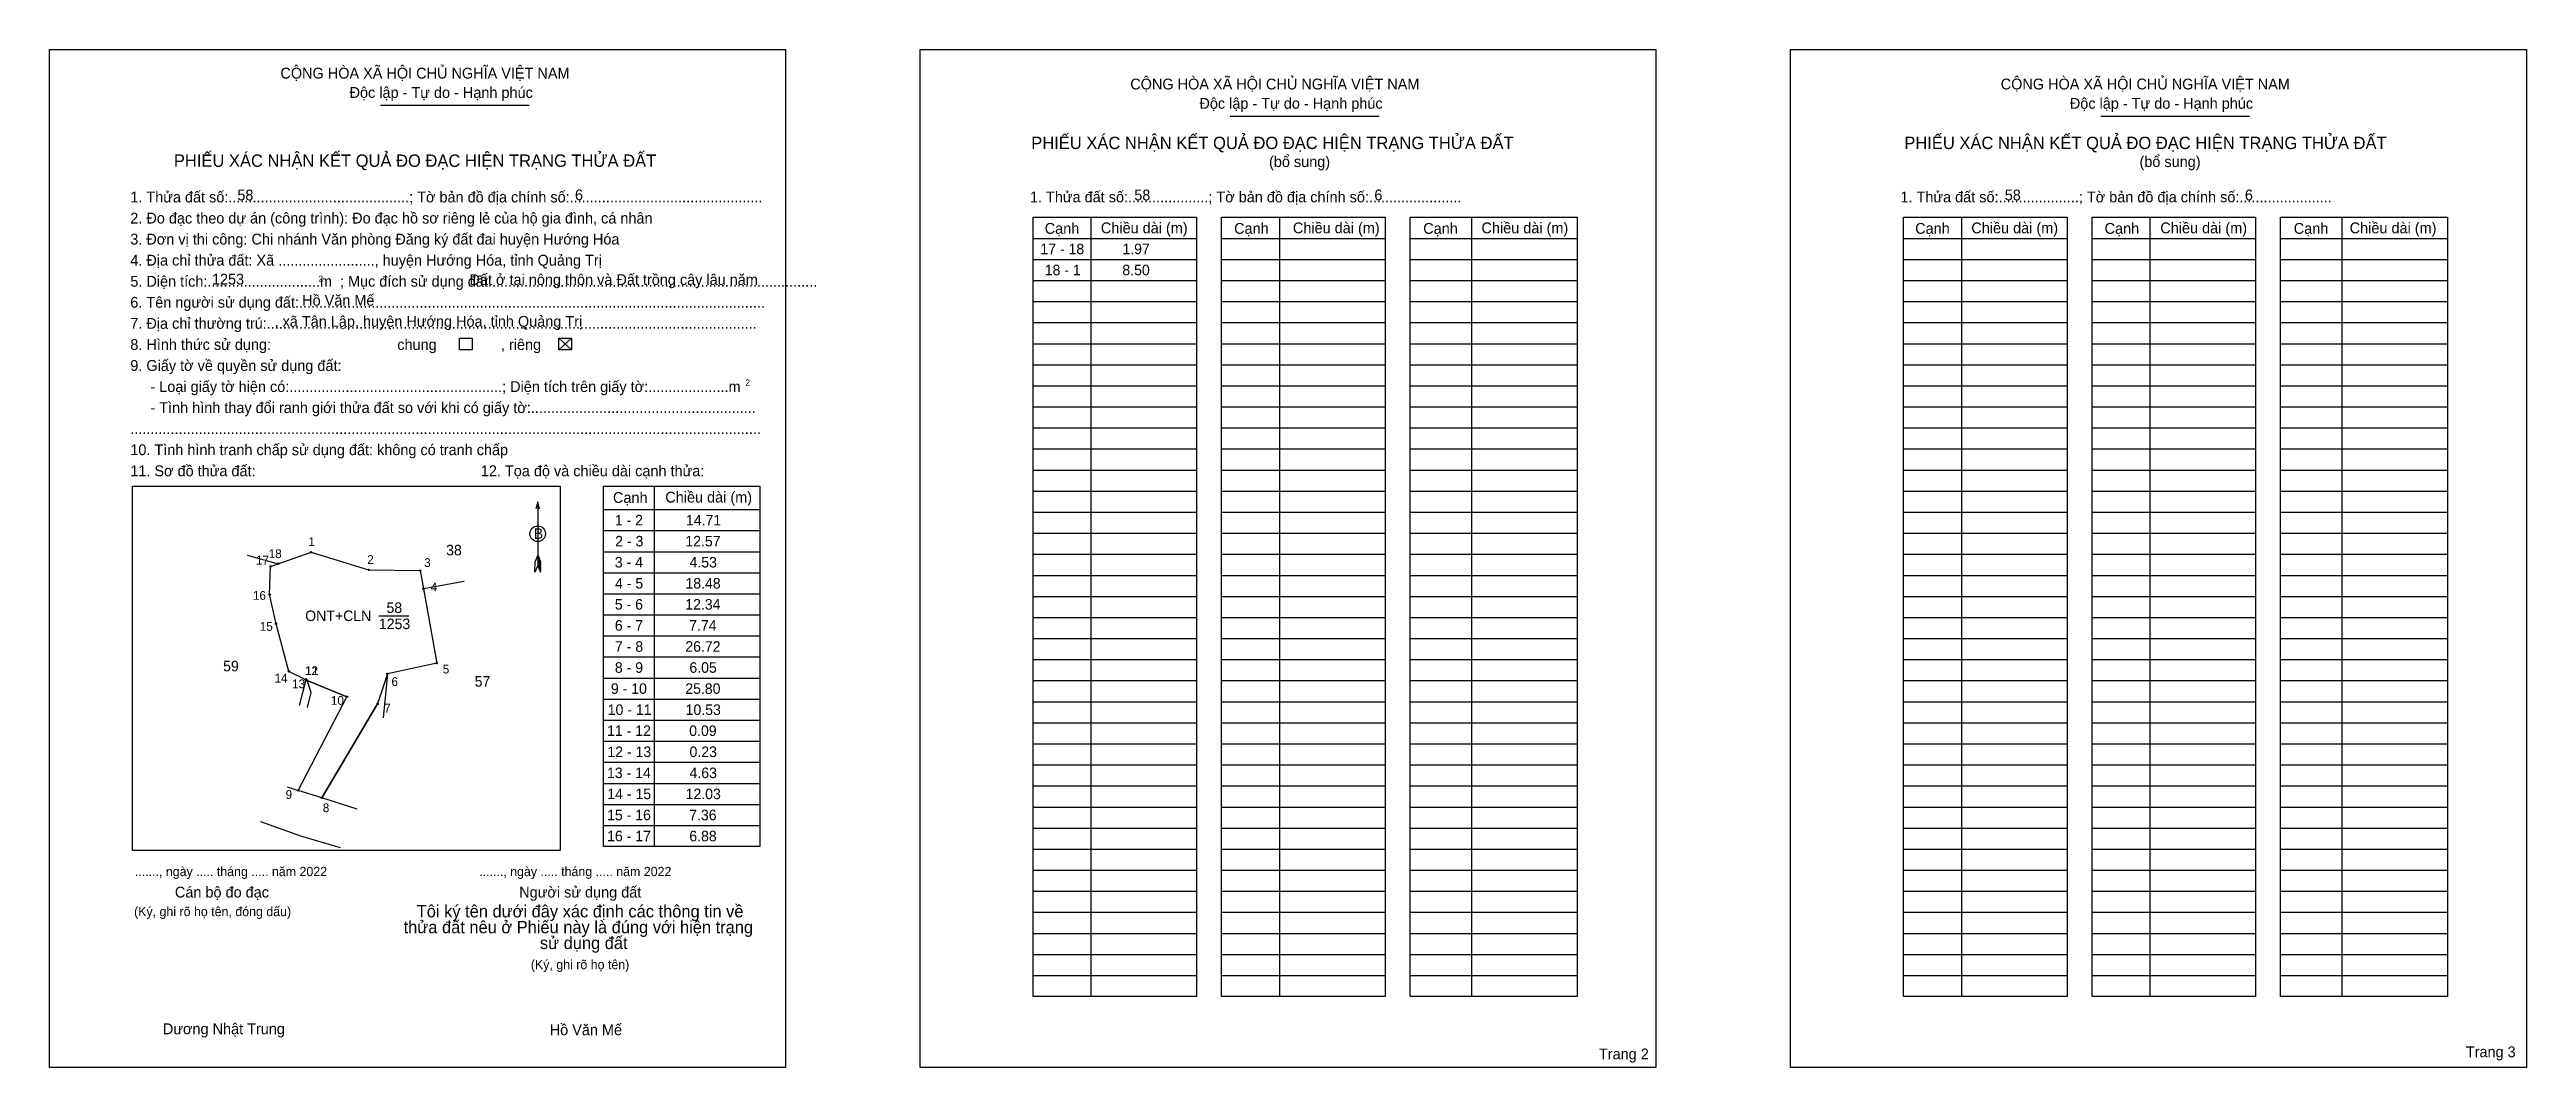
# Model space of a CAD drawing. Extents: x 547143 to 547748, y 1838552 to 1838801.
import ezdxf

# ---------------------------------------------------------------- set-up
doc = ezdxf.new("R2010")
doc.units = 0
for name, color, linetype in [('Level 1', 7, 'Continuous'), ('Level 10', 7, 'Continuous'), ('Level 11', 7, 'Continuous'), ('Level 13', 7, 'Continuous'), ('Level 2', 7, 'Continuous'), ('Level 25', 7, 'Continuous'), ('Level 48', 7, 'Continuous'), ('Level 50', 7, 'Continuous'), ('Level 52', 7, 'Continuous'), ('Level 55', 7, 'Continuous'), ('Level 6', 7, 'Continuous'), ('Level 9', 7, 'Continuous')]:
    doc.layers.add(name, color=color, linetype=linetype)

msp = doc.modelspace()

# ---------------------------------------------------------------- linework, layer by layer
at = {"layer": 'Level 1'}
for p, q in [((547142.86, 1838800.74), (547142.86, 1838800.74)), ((547355.57, 1838800.74), (547355.57, 1838800.74)), ((547223.72, 1838787.13), (547260.09, 1838787.13)), ((547431.38, 1838784.47), (547467.75, 1838784.47)), ((547644.1, 1838784.47), (547680.47, 1838784.47)), ((547397.33, 1838759.74), (547397.33, 1838569.32)), ((547443.4, 1838759.74), (547443.4, 1838569.32)), ((547490.34, 1838759.74), (547490.34, 1838569.32)), ((547610.04, 1838759.74), (547610.04, 1838569.32)), ((547656.12, 1838759.74), (547656.12, 1838569.32)), ((547703.05, 1838759.74), (547703.05, 1838569.32)), ((547383.18, 1838754.59), (547423.15, 1838754.59)), ((547429.25, 1838754.59), (547469.22, 1838754.59)), ((547475.33, 1838754.59), (547516.16, 1838754.59)), ((547595.89, 1838754.59), (547635.86, 1838754.59)), ((547641.97, 1838754.59), (547681.94, 1838754.59)), ((547688.04, 1838754.59), (547728.87, 1838754.59)), ((547383.18, 1838749.45), (547423.15, 1838749.45)), ((547383.18, 1838744.3), (547423.15, 1838744.3)), ((547429.25, 1838749.45), (547469.22, 1838749.45)), ((547429.25, 1838744.3), (547469.22, 1838744.3)), ((547475.33, 1838749.45), (547516.16, 1838749.45)), ((547475.33, 1838744.3), (547516.16, 1838744.3)), ((547595.89, 1838749.45), (547635.86, 1838749.45)), ((547595.89, 1838744.3), (547635.86, 1838744.3)), ((547641.97, 1838749.45), (547681.94, 1838749.45)), ((547641.97, 1838744.3), (547681.94, 1838744.3)), ((547688.04, 1838749.45), (547728.87, 1838749.45)), ((547688.04, 1838744.3), (547728.87, 1838744.3)), ((547383.18, 1838739.16), (547423.15, 1838739.16)), ((547429.25, 1838739.16), (547469.22, 1838739.16)), ((547475.33, 1838739.16), (547516.16, 1838739.16)), ((547595.89, 1838739.16), (547635.86, 1838739.16)), ((547641.97, 1838739.16), (547681.94, 1838739.16)), ((547688.04, 1838739.16), (547728.87, 1838739.16)), ((547383.18, 1838734.01), (547423.15, 1838734.01)), ((547429.25, 1838734.01), (547469.22, 1838734.01)), ((547475.33, 1838734.01), (547516.16, 1838734.01)), ((547595.89, 1838734.01), (547635.86, 1838734.01)), ((547641.97, 1838734.01), (547681.94, 1838734.01)), ((547688.04, 1838734.01), (547728.87, 1838734.01)), ((547267.3, 1838730.2), (547270.39, 1838727.32)), ((547267.3, 1838727.32), (547270.39, 1838730.2)), ((547383.18, 1838728.86), (547423.15, 1838728.86)), ((547429.25, 1838728.86), (547469.22, 1838728.86)), ((547475.33, 1838728.86), (547516.16, 1838728.86)), ((547595.89, 1838728.86), (547635.86, 1838728.86)), ((547641.97, 1838728.86), (547681.94, 1838728.86)), ((547688.04, 1838728.86), (547728.87, 1838728.86)), ((547383.18, 1838723.72), (547423.15, 1838723.72)), ((547429.25, 1838723.72), (547469.22, 1838723.72)), ((547475.33, 1838723.72), (547516.16, 1838723.72)), ((547595.89, 1838723.72), (547635.86, 1838723.72)), ((547641.97, 1838723.72), (547681.94, 1838723.72)), ((547688.04, 1838723.72), (547728.87, 1838723.72)), ((547383.18, 1838718.57), (547423.15, 1838718.57)), ((547429.25, 1838718.57), (547469.22, 1838718.57)), ((547475.33, 1838718.57), (547516.16, 1838718.57)), ((547595.89, 1838718.57), (547635.86, 1838718.57)), ((547641.97, 1838718.57), (547681.94, 1838718.57)), ((547688.04, 1838718.57), (547728.87, 1838718.57)), ((547383.18, 1838713.42), (547423.15, 1838713.42)), ((547383.18, 1838708.28), (547423.15, 1838708.28)), ((547429.25, 1838713.42), (547469.22, 1838713.42)), ((547429.25, 1838708.28), (547469.22, 1838708.28)), ((547475.33, 1838713.42), (547516.16, 1838713.42)), ((547475.33, 1838708.28), (547516.16, 1838708.28)), ((547595.89, 1838713.42), (547635.86, 1838713.42)), ((547595.89, 1838708.28), (547635.86, 1838708.28)), ((547641.97, 1838713.42), (547681.94, 1838713.42)), ((547641.97, 1838708.28), (547681.94, 1838708.28)), ((547688.04, 1838713.42), (547728.87, 1838713.42)), ((547688.04, 1838708.28), (547728.87, 1838708.28)), ((547383.18, 1838703.13), (547423.15, 1838703.13)), ((547429.25, 1838703.13), (547469.22, 1838703.13)), ((547475.33, 1838703.13), (547516.16, 1838703.13)), ((547595.89, 1838703.13), (547635.86, 1838703.13)), ((547641.97, 1838703.13), (547681.94, 1838703.13)), ((547688.04, 1838703.13), (547728.87, 1838703.13)), ((547383.18, 1838697.98), (547423.15, 1838697.98)), ((547429.25, 1838697.98), (547469.22, 1838697.98)), ((547475.33, 1838697.98), (547516.16, 1838697.98)), ((547595.89, 1838697.98), (547635.86, 1838697.98)), ((547641.97, 1838697.98), (547681.94, 1838697.98)), ((547688.04, 1838697.98), (547728.87, 1838697.98)), ((547163.11, 1838694.04), (547163.11, 1838694.04)), ((547262.14, 1838690.2), (547262.14, 1838674.63)), ((547290.57, 1838694.07), (547290.57, 1838605.98)), ((547383.18, 1838692.84), (547423.15, 1838692.84)), ((547429.25, 1838692.84), (547469.22, 1838692.84)), ((547475.33, 1838692.84), (547516.16, 1838692.84)), ((547595.89, 1838692.84), (547635.86, 1838692.84)), ((547641.97, 1838692.84), (547681.94, 1838692.84)), ((547688.04, 1838692.84), (547728.87, 1838692.84)), ((547278.22, 1838688.32), (547316.39, 1838688.32)), ((547383.18, 1838687.69), (547423.15, 1838687.69)), ((547429.25, 1838687.69), (547469.22, 1838687.69)), ((547475.33, 1838687.69), (547516.16, 1838687.69)), ((547595.89, 1838687.69), (547635.86, 1838687.69)), ((547641.97, 1838687.69), (547681.94, 1838687.69)), ((547688.04, 1838687.69), (547728.87, 1838687.69)), ((547278.22, 1838683.18), (547316.39, 1838683.18)), ((547278.22, 1838678.03), (547316.39, 1838678.03)), ((547383.18, 1838682.54), (547423.15, 1838682.54)), ((547383.18, 1838677.4), (547423.15, 1838677.4)), ((547429.25, 1838682.54), (547469.22, 1838682.54)), ((547429.25, 1838677.4), (547469.22, 1838677.4)), ((547475.33, 1838682.54), (547516.16, 1838682.54)), ((547475.33, 1838677.4), (547516.16, 1838677.4)), ((547595.89, 1838682.54), (547635.86, 1838682.54)), ((547595.89, 1838677.4), (547635.86, 1838677.4)), ((547641.97, 1838682.54), (547681.94, 1838682.54)), ((547641.97, 1838677.4), (547681.94, 1838677.4)), ((547688.04, 1838682.54), (547728.87, 1838682.54)), ((547688.04, 1838677.4), (547728.87, 1838677.4)), ((547261.45, 1838673.04), (547261.49, 1838675.61)), ((547262.14, 1838674.63), (547261.45, 1838673.04)), ((547262.14, 1838677.2), (547261.49, 1838675.61)), ((547262.14, 1838677.2), (547262.8, 1838675.61)), ((547262.14, 1838676.98), (547262.8, 1838675.38)), ((547262.14, 1838676.76), (547262.8, 1838675.16)), ((547262.14, 1838676.53), (547262.81, 1838674.93)), ((547262.14, 1838676.3), (547262.81, 1838674.7)), ((547262.14, 1838676.08), (547262.81, 1838674.47)), ((547262.14, 1838675.85), (547262.81, 1838674.23)), ((547262.14, 1838675.63), (547262.82, 1838674)), ((547262.14, 1838675.41), (547262.82, 1838673.77)), ((547262.14, 1838675.19), (547262.82, 1838673.54)), ((547262.14, 1838674.96), (547262.83, 1838673.32)), ((547262.14, 1838674.63), (547262.83, 1838673.04)), ((547262.83, 1838673.04), (547262.8, 1838675.61)), ((547278.22, 1838672.88), (547316.39, 1838672.88)), ((547383.18, 1838672.25), (547423.15, 1838672.25)), ((547429.25, 1838672.25), (547469.22, 1838672.25)), ((547475.33, 1838672.25), (547516.16, 1838672.25)), ((547595.89, 1838672.25), (547635.86, 1838672.25)), ((547641.97, 1838672.25), (547681.94, 1838672.25)), ((547688.04, 1838672.25), (547728.87, 1838672.25)), ((547278.22, 1838667.74), (547316.39, 1838667.74)), ((547383.18, 1838667.1), (547423.15, 1838667.1)), ((547429.25, 1838667.1), (547469.22, 1838667.1)), ((547475.33, 1838667.1), (547516.16, 1838667.1)), ((547595.89, 1838667.1), (547635.86, 1838667.1)), ((547641.97, 1838667.1), (547681.94, 1838667.1)), ((547688.04, 1838667.1), (547728.87, 1838667.1)), ((547278.22, 1838662.59), (547316.39, 1838662.59)), ((547383.18, 1838661.96), (547423.15, 1838661.96)), ((547429.25, 1838661.96), (547469.22, 1838661.96)), ((547475.33, 1838661.96), (547516.16, 1838661.96)), ((547595.89, 1838661.96), (547635.86, 1838661.96)), ((547641.97, 1838661.96), (547681.94, 1838661.96)), ((547688.04, 1838661.96), (547728.87, 1838661.96)), ((547278.22, 1838657.44), (547316.39, 1838657.44)), ((547383.18, 1838656.81), (547423.15, 1838656.81)), ((547429.25, 1838656.81), (547469.22, 1838656.81)), ((547475.33, 1838656.81), (547516.16, 1838656.81)), ((547595.89, 1838656.81), (547635.86, 1838656.81)), ((547641.97, 1838656.81), (547681.94, 1838656.81)), ((547688.04, 1838656.81), (547728.87, 1838656.81)), ((547278.22, 1838652.3), (547316.39, 1838652.3)), ((547278.22, 1838647.15), (547316.39, 1838647.15)), ((547383.18, 1838651.66), (547423.15, 1838651.66)), ((547429.25, 1838651.66), (547469.22, 1838651.66)), ((547475.33, 1838651.66), (547516.16, 1838651.66)), ((547595.89, 1838651.66), (547635.86, 1838651.66)), ((547641.97, 1838651.66), (547681.94, 1838651.66)), ((547688.04, 1838651.66), (547728.87, 1838651.66)), ((547278.22, 1838642), (547316.39, 1838642)), ((547383.18, 1838646.52), (547423.15, 1838646.52)), ((547383.18, 1838641.37), (547423.15, 1838641.37)), ((547429.25, 1838646.52), (547469.22, 1838646.52)), ((547429.25, 1838641.37), (547469.22, 1838641.37)), ((547475.33, 1838646.52), (547516.16, 1838646.52)), ((547475.33, 1838641.37), (547516.16, 1838641.37)), ((547595.89, 1838646.52), (547635.86, 1838646.52)), ((547595.89, 1838641.37), (547635.86, 1838641.37)), ((547641.97, 1838646.52), (547681.94, 1838646.52)), ((547641.97, 1838641.37), (547681.94, 1838641.37)), ((547688.04, 1838646.52), (547728.87, 1838646.52)), ((547688.04, 1838641.37), (547728.87, 1838641.37)), ((547278.22, 1838636.86), (547316.39, 1838636.86)), ((547383.18, 1838636.22), (547423.15, 1838636.22)), ((547429.25, 1838636.22), (547469.22, 1838636.22)), ((547475.33, 1838636.22), (547516.16, 1838636.22)), ((547595.89, 1838636.22), (547635.86, 1838636.22)), ((547641.97, 1838636.22), (547681.94, 1838636.22)), ((547688.04, 1838636.22), (547728.87, 1838636.22)), ((547278.22, 1838631.71), (547316.39, 1838631.71)), ((547383.18, 1838631.08), (547423.15, 1838631.08)), ((547429.25, 1838631.08), (547469.22, 1838631.08)), ((547475.33, 1838631.08), (547516.16, 1838631.08)), ((547595.89, 1838631.08), (547635.86, 1838631.08)), ((547641.97, 1838631.08), (547681.94, 1838631.08)), ((547688.04, 1838631.08), (547728.87, 1838631.08)), ((547278.22, 1838626.56), (547316.39, 1838626.56)), ((547383.18, 1838625.93), (547423.15, 1838625.93)), ((547429.25, 1838625.93), (547469.22, 1838625.93)), ((547475.33, 1838625.93), (547516.16, 1838625.93)), ((547595.89, 1838625.93), (547635.86, 1838625.93)), ((547641.97, 1838625.93), (547681.94, 1838625.93)), ((547688.04, 1838625.93), (547728.87, 1838625.93)), ((547278.22, 1838621.42), (547316.39, 1838621.42)), ((547383.18, 1838620.78), (547423.15, 1838620.78)), ((547429.25, 1838620.78), (547469.22, 1838620.78)), ((547475.33, 1838620.78), (547516.16, 1838620.78)), ((547595.89, 1838620.78), (547635.86, 1838620.78)), ((547641.97, 1838620.78), (547681.94, 1838620.78)), ((547688.04, 1838620.78), (547728.87, 1838620.78)), ((547278.22, 1838616.27), (547316.39, 1838616.27)), ((547278.22, 1838611.12), (547316.39, 1838611.12)), ((547383.18, 1838615.64), (547423.15, 1838615.64)), ((547429.25, 1838615.64), (547469.22, 1838615.64)), ((547475.33, 1838615.64), (547516.16, 1838615.64)), ((547595.89, 1838615.64), (547635.86, 1838615.64)), ((547641.97, 1838615.64), (547681.94, 1838615.64)), ((547688.04, 1838615.64), (547728.87, 1838615.64)), ((547267.64, 1838604.99), (547267.64, 1838604.99)), ((547383.18, 1838610.49), (547423.15, 1838610.49)), ((547383.18, 1838605.35), (547423.15, 1838605.35)), ((547429.25, 1838610.49), (547469.22, 1838610.49)), ((547429.25, 1838605.35), (547469.22, 1838605.35)), ((547475.33, 1838610.49), (547516.16, 1838610.49)), ((547475.33, 1838605.35), (547516.16, 1838605.35)), ((547595.89, 1838610.49), (547635.86, 1838610.49)), ((547595.89, 1838605.35), (547635.86, 1838605.35)), ((547641.97, 1838610.49), (547681.94, 1838610.49)), ((547641.97, 1838605.35), (547681.94, 1838605.35)), ((547688.04, 1838610.49), (547728.87, 1838610.49)), ((547688.04, 1838605.35), (547728.87, 1838605.35)), ((547383.18, 1838600.2), (547423.15, 1838600.2)), ((547429.25, 1838600.2), (547469.22, 1838600.2)), ((547475.33, 1838600.2), (547516.16, 1838600.2)), ((547595.89, 1838600.2), (547635.86, 1838600.2)), ((547641.97, 1838600.2), (547681.94, 1838600.2)), ((547688.04, 1838600.2), (547728.87, 1838600.2)), ((547383.18, 1838595.05), (547423.15, 1838595.05)), ((547429.25, 1838595.05), (547469.22, 1838595.05)), ((547475.33, 1838595.05), (547516.16, 1838595.05)), ((547595.89, 1838595.05), (547635.86, 1838595.05)), ((547641.97, 1838595.05), (547681.94, 1838595.05)), ((547688.04, 1838595.05), (547728.87, 1838595.05)), ((547383.18, 1838589.91), (547423.15, 1838589.91)), ((547429.25, 1838589.91), (547469.22, 1838589.91)), ((547475.33, 1838589.91), (547516.16, 1838589.91)), ((547595.89, 1838589.91), (547635.86, 1838589.91)), ((547641.97, 1838589.91), (547681.94, 1838589.91)), ((547688.04, 1838589.91), (547728.87, 1838589.91)), ((547383.18, 1838584.76), (547423.15, 1838584.76)), ((547429.25, 1838584.76), (547469.22, 1838584.76)), ((547475.33, 1838584.76), (547516.16, 1838584.76)), ((547595.89, 1838584.76), (547635.86, 1838584.76)), ((547641.97, 1838584.76), (547681.94, 1838584.76)), ((547688.04, 1838584.76), (547728.87, 1838584.76)), ((547383.18, 1838579.61), (547423.15, 1838579.61)), ((547429.25, 1838579.61), (547469.22, 1838579.61)), ((547475.33, 1838579.61), (547516.16, 1838579.61)), ((547595.89, 1838579.61), (547635.86, 1838579.61)), ((547641.97, 1838579.61), (547681.94, 1838579.61)), ((547688.04, 1838579.61), (547728.87, 1838579.61)), ((547383.18, 1838574.47), (547423.15, 1838574.47)), ((547429.25, 1838574.47), (547469.22, 1838574.47)), ((547475.33, 1838574.47), (547516.16, 1838574.47)), ((547595.89, 1838574.47), (547635.86, 1838574.47)), ((547641.97, 1838574.47), (547681.94, 1838574.47)), ((547688.04, 1838574.47), (547728.87, 1838574.47)), ((547322.7, 1838551.99), (547322.7, 1838551.99)), ((547535.41, 1838551.99), (547535.41, 1838551.99))]:
    msp.add_line(p, q, dxfattribs=at)
for points in [[(547383.18, 1838759.74), (547423.15, 1838759.74), (547423.15, 1838569.32), (547383.18, 1838569.32)], [(547429.25, 1838759.74), (547469.22, 1838759.74), (547469.22, 1838569.32), (547429.25, 1838569.32)], [(547475.33, 1838759.74), (547516.16, 1838759.74), (547516.16, 1838569.32), (547475.33, 1838569.32)], [(547595.89, 1838759.74), (547635.86, 1838759.74), (547635.86, 1838569.32), (547595.89, 1838569.32)], [(547641.97, 1838759.74), (547681.94, 1838759.74), (547681.94, 1838569.32), (547641.97, 1838569.32)], [(547688.04, 1838759.74), (547728.87, 1838759.74), (547728.87, 1838569.32), (547688.04, 1838569.32)], [(547163.11, 1838694.04), (547267.64, 1838694.04), (547267.64, 1838604.99), (547163.11, 1838604.99)], [(547278.22, 1838694.07), (547316.39, 1838694.07), (547316.39, 1838605.98), (547278.22, 1838605.98)]]:
    msp.add_lwpolyline(points, close=True, dxfattribs=at)
msp.add_lwpolyline([(547262.59, 1838688.54), (547262.14, 1838690.2), (547261.69, 1838688.54)], dxfattribs=at)
msp.add_circle((547262.14, 1838682.41), 1.9, dxfattribs=at)
at = {"layer": 'Level 10'}
msp.add_lwpolyline([(547206.76, 1838677.9), (547220.82, 1838673.57), (547233.39, 1838673.41), (547234.2, 1838668.95), (547237.49, 1838650.77), (547225.42, 1838648.2), (547223.01, 1838640.85), (547209.4, 1838617.86), (547203.63, 1838619.68), (547215.54, 1838642.57), (547205.8, 1838646.58), (547205.72, 1838646.61), (547205.51, 1838646.71), (547201.36, 1838648.77), (547198.2, 1838660.38), (547196.64, 1838667.57), (547196.88, 1838674.45), (547198.74, 1838675.1)], close=True, dxfattribs=at)
at = {"layer": 'Level 11'}
for centre in [(547206.76, 1838677.9), (547206.76, 1838677.9), (547196.88, 1838674.45), (547198.74, 1838675.1), (547220.82, 1838673.57), (547233.39, 1838673.41), (547196.64, 1838667.57), (547234.2, 1838668.95), (547198.2, 1838660.38), (547201.36, 1838648.77), (547225.42, 1838648.2), (547237.49, 1838650.77), (547205.51, 1838646.71), (547205.72, 1838646.61), (547205.8, 1838646.58), (547215.54, 1838642.57), (547223.01, 1838640.85), (547203.63, 1838619.68), (547209.4, 1838617.86)]:
    msp.add_circle(centre, 0.172, dxfattribs=at)
at = {"layer": 'Level 2'}
for points in [[(547142.85, 1838800.74), (547322.7, 1838800.74), (547322.7, 1838551.99), (547142.85, 1838551.99)], [(547355.57, 1838800.74), (547535.41, 1838800.74), (547535.41, 1838551.99), (547355.57, 1838551.99)], [(547568.28, 1838800.74), (547748.13, 1838800.74), (547748.13, 1838551.99), (547568.28, 1838551.99)]]:
    msp.add_lwpolyline(points, close=True, dxfattribs=at)
at = {"layer": 'Level 25'}
for p, q in [((547201.36, 1838648.77), (547198.2, 1838660.38)), ((547205.51, 1838646.71), (547205.72, 1838646.61)), ((547205.72, 1838646.61), (547205.8, 1838646.58)), ((547205.8, 1838646.58), (547215.54, 1838642.57)), ((547209.4, 1838617.86), (547223.01, 1838640.85))]:
    msp.add_line(p, q, dxfattribs=at)
at = {"layer": 'Level 50'}
for points in [[(547243, 1838730.2), (547246.09, 1838730.2), (547246.09, 1838727.32), (547243, 1838727.32)], [(547267.3, 1838730.2), (547270.39, 1838730.2), (547270.39, 1838727.32), (547267.3, 1838727.32)]]:
    msp.add_lwpolyline(points, close=True, dxfattribs=at)
at = {"layer": 'Level 9'}
for p, q in [((547191.13, 1838677.16), (547198.74, 1838675.1)), ((547244.16, 1838670.76), (547234.2, 1838668.95)), ((547223.33, 1838662.37), (547230.63, 1838662.37)), ((547203.92, 1838640.48), (547205.62, 1838647.14)), ((547225.42, 1838648.2), (547224.37, 1838637.42)), ((547205.51, 1838646.71), (547204.67, 1838643.43)), ((547206.78, 1838643.59), (547205.8, 1838646.58)), ((547205.86, 1838639.99), (547206.78, 1838643.59)), ((547200.91, 1838620.54), (547203.63, 1838619.68)), ((547218.05, 1838615.12), (547209.4, 1838617.86)), ((547194.4, 1838612.07), (547204.14, 1838608.58)), ((547204.14, 1838608.58), (547213.86, 1838605.75))]:
    msp.add_line(p, q, dxfattribs=at)

# ---------------------------------------------------------------- texts
at = {"layer": 'Level 1'}
for s, height, p in [('CỘNG HÒA XÃ HỘI CHỦ NGHĨA VIỆT NAM', 2.6417, (547199.27, 1838793.65)), ('CỘNG HÒA XÃ HỘI CHỦ NGHĨA VIỆT NAM', 2.6417, (547406.94, 1838790.99)), ('CỘNG HÒA XÃ HỘI CHỦ NGHĨA VIỆT NAM', 2.6417, (547619.65, 1838790.99)), ('Độc lập - Tự do - Hạnh phúc', 2.6417, (547216.17, 1838788.93)), ('Độc lập - Tự do - Hạnh phúc', 2.6417, (547423.84, 1838786.27)), ('Độc lập - Tự do - Hạnh phúc', 2.6417, (547636.55, 1838786.27)), ('PHIẾU XÁC NHẬN KẾT QUẢ ĐO ĐẠC HIỆN TRẠNG THỬA ĐẤT', 3.0195, (547382.75, 1838776.42)), ('PHIẾU XÁC NHẬN KẾT QUẢ ĐO ĐẠC HIỆN TRẠNG THỬA ĐẤT', 3.0195, (547596.09, 1838776.42)), ('PHIẾU XÁC NHẬN KẾT QUẢ ĐO ĐẠC HIỆN TRẠNG THỬA ĐẤT', 3.0195, (547173.24, 1838772.08)), ('(bổ sung)', 2.642, (547440.85, 1838772.03)), ('(bổ sung)', 2.642, (547653.57, 1838772.03)), ('1. Thửa đất số:.............................................; Tờ bản đồ địa chính số:................................................', 2.64174, (547162.59, 1838763.38)), ('1. Thửa đất số:....................; Tờ bản đồ địa chính số:.......................', 2.6417, (547382.43, 1838763.4)), ('1. Thửa đất số:....................; Tờ bản đồ địa chính số:.......................', 2.6417, (547595.15, 1838763.4)), ('2. Đo đạc theo dự án (công trình): Đo đạc hồ sơ riêng lẻ của hộ gia đình, cá nhân', 2.6417, (547162.59, 1838758.23)), ('Cạnh', 2.642, (547386.04, 1838755.71)), ('Chiều dài (m)', 2.6417, (547399.76, 1838755.84)), ('Cạnh', 2.642, (547432.33, 1838755.71)), ('Chiều dài (m)', 2.6417, (547446.69, 1838755.84)), ('Cạnh', 2.642, (547478.54, 1838755.71)), ('Chiều dài (m)', 2.6417, (547492.77, 1838755.84)), ('Cạnh', 2.642, (547598.75, 1838755.71)), ('Chiều dài (m)', 2.6417, (547612.47, 1838755.84)), ('Cạnh', 2.642, (547645.04, 1838755.71)), ('Chiều dài (m)', 2.6417, (547658.65, 1838755.84)), ('Cạnh', 2.642, (547691.26, 1838755.71)), ('Chiều dài (m)', 2.6417, (547704.93, 1838755.84)), ('4. Địa chỉ thửa đất: Xã ........................, huyện Hướng Hóa, tỉnh Quảng Trị', 2.6417, (547162.59, 1838747.94)), ('3. Đơn vị thi công: Chi nhánh Văn phòng Đăng ký đất đai huyện Hướng Hóa', 2.6417, (547162.59, 1838753.09)), ('5. Diện tích:............................m  ; Mục đích sử dụng đất:.................................................................................', 2.64174, (547162.59, 1838742.79)), ('2', 1.51, (547208.57, 1838743.99)), ('6. Tên người sử dụng đất:....................................................................................................................', 2.64174, (547162.59, 1838737.65)), ('7. Địa chỉ thường trú:..........................................................................................................................', 2.64174, (547162.59, 1838732.5)), ('chung                , riêng', 2.6417, (547227.83, 1838727.33)), ('9. Giấy tờ về quyền sử dụng đất:', 2.6417, (547162.59, 1838722.21)), ('     - Loại giấy tờ hiện có:.....................................................; Diện tích trên giấy tờ:....................m', 2.64174, (547162.59, 1838717.06)), ('2', 1.51, (547312.9, 1838718.6)), ('     - Tình hình thay đổi ranh giới thửa đất so với khi có giấy tờ:........................................................', 2.64174, (547162.59, 1838711.91)), ('10. Tình hình tranh chấp sử dụng đất: không có tranh chấp', 2.6417, (547162.59, 1838701.62)), ('.............................................................................................................................................................', 2.64174, (547162.59, 1838706.77)), ('11. Sơ đồ thửa đất:', 2.6417, (547162.59, 1838696.47)), ('12. Tọa độ và chiều dài cạnh thửa:', 2.6417, (547248.25, 1838696.47)), ('Cạnh', 2.642, (547280.54, 1838689.95)), ('Chiều dài (m)', 2.6417, (547293.32, 1838690.04)), ('B', 2.57, (547261.19, 1838681.16)), ('......., ngày ..... tháng ..... năm 2022', 2.2645, (547163.71, 1838598.75)), ('......., ngày ..... tháng ..... năm 2022', 2.2645, (547247.85, 1838598.75)), ('Cán bộ đo đạc', 2.6417, (547173.49, 1838593.52)), ('Người sử dụng đất', 2.6417, (547257.63, 1838593.52)), ('(Ký, ghi rõ họ tên, đóng dấu)', 2.2645, (547163.51, 1838588.97)), ('thửa đất nêu ở Phiếu này là đúng với hiện trạng', 3.002, (547229.37, 1838584.79)), ('Tôi ký tên dưới đây xác định các thông tin về', 3.002, (547232.58, 1838588.67)), ('sử dụng đất', 3.002, (547262.68, 1838580.93)), ('(Ký, ghi rõ họ tên)', 2.2645, (547260.46, 1838576.01)), ('Dương Nhật Trung', 2.6417, (547170.55, 1838560.12)), ('Trang 2', 2.642, (547521.48, 1838553.98)), ('Trang 3', 2.642, (547733.31, 1838554.5))]:
    msp.add_text(s, height=height, dxfattribs=at).set_placement(p)
at = {"layer": 'Level 13'}
for s, p in [('58', (547225.19, 1838663.06)), ('ONT+CLN', (547205.33, 1838661.08)), ('1253', (547223.34, 1838659.11))]:
    msp.add_text(s, height=2.573, dxfattribs=at).set_placement(p)
at = {"layer": 'Level 48'}
msp.add_text('8. Hình thức sử dụng:', height=2.6418, dxfattribs=at).set_placement((547162.59, 1838727.35))
at = {"layer": 'Level 52'}
for s, p in [('17 - 18', (547384.98, 1838750.73)), ('1.97', (547405.02, 1838750.73)), ('18 - 1', (547386.05, 1838745.59)), ('8.50', (547405.01, 1838745.59)), ('1 - 2', (547280.99, 1838684.46)), ('14.71', (547298.37, 1838684.46)), ('38', (547239.77, 1838677.14)), ('2 - 3', (547281.07, 1838679.32)), ('12.57', (547298.22, 1838679.32)), ('3 - 4', (547280.98, 1838674.17)), ('4 - 5', (547281.04, 1838669.02)), ('18.48', (547298.24, 1838669.02)), ('4.53', (547299.24, 1838674.17)), ('5 - 6', (547280.99, 1838663.88)), ('12.34', (547298.2, 1838663.88)), ('6 - 7', (547281, 1838658.73)), ('7.74', (547299.15, 1838658.73)), ('7 - 8', (547281.02, 1838653.58)), ('26.72', (547298.21, 1838653.58)), ('59', (547185.27, 1838648.79)), ('57', (547246.74, 1838645.06)), ('8 - 9', (547281, 1838648.44)), ('6.05', (547299.21, 1838648.44)), ('9 - 10', (547280.03, 1838643.29)), ('25.80', (547298.2, 1838643.29)), ('11 - 12', (547279.09, 1838633)), ('10 - 11', (547279.25, 1838638.14)), ('10.53', (547298.29, 1838638.14)), ('0.09', (547299.17, 1838633)), ('12 - 13', (547279.17, 1838627.85)), ('0.23', (547299.24, 1838627.85)), ('13 - 14', (547279.08, 1838622.7)), ('4.63', (547299.24, 1838622.7)), ('14 - 15', (547279.14, 1838617.56)), ('12.03', (547298.29, 1838617.56)), ('15 - 16', (547279.09, 1838612.41)), ('7.36', (547299.16, 1838612.41)), ('16 - 17', (547279.1, 1838607.26)), ('6.88', (547299.19, 1838607.26))]:
    msp.add_text(s, height=2.573, dxfattribs=at).set_placement(p)
at = {"layer": 'Level 55'}
for s, p in [('1', (547206.74, 1838677.9)), ('17', (547196.82, 1838674.45)), ('18', (547198.68, 1838675.1)), ('2', (547220.79, 1838673.57)), ('3', (547233.36, 1838673.41)), ('16', (547196.58, 1838667.57)), ('4', (547234.17, 1838668.95)), ('15', (547198.14, 1838660.38)), ('14', (547201.3, 1838648.77)), ('6', (547225.39, 1838648.2)), ('5', (547237.46, 1838650.77)), ('13', (547205.45, 1838646.71)), ('12', (547205.66, 1838646.61)), ('11', (547205.75, 1838646.58)), ('10', (547215.48, 1838642.57)), ('7', (547222.98, 1838640.85)), ('9', (547203.6, 1838619.68)), ('8', (547209.37, 1838617.86))]:
    msp.add_text(s, height=0.0858, dxfattribs=at).set_placement(p)
at = {"layer": 'Level 6'}
for s, height, p in [('58', 2.642, (547188.75, 1838763.87)), ('6', 2.64, (547271.25, 1838763.91)), ('58', 2.642, (547407.93, 1838763.87)), ('6', 2.64, (547466.6, 1838763.88)), ('58', 2.642, (547620.64, 1838763.87)), ('6', 2.64, (547679.32, 1838763.88)), ('1253', 2.642, (547182.54, 1838743.31)), ('Đất ở tại nông thôn và Đất trồng cây lâu năm', 2.6419, (547245.48, 1838743.2)), ('Hồ Văn Mế', 2.642, (547204.58, 1838738.14)), (', xã Tân Lập, huyện Hướng Hóa, tỉnh Quảng Trị', 2.6419, (547197.84, 1838732.99)), ('Hồ Văn Mế', 2.642, (547265.08, 1838559.88))]:
    msp.add_text(s, height=height, dxfattribs=at).set_placement(p)
at = {"layer": 'Level 9'}
for s, height, p in [('18', 2.144, (547196.39, 1838676.46)), ('1', 2.14, (547206.11, 1838679.4)), ('17', 2.144, (547193.29, 1838674.9)), ('2', 2.14, (547220.49, 1838675.04)), ('3', 2.14, (547234.39, 1838674.3)), ('16', 2.144, (547192.55, 1838666.27)), ('4', 2.14, (547235.99, 1838668.34)), ('15', 2.144, (547194.22, 1838658.7)), ('14', 2.144, (547197.84, 1838646.06)), ('12', 2.144, (547205.26, 1838647.88)), ('11', 2.144, (547205.39, 1838647.88)), ('6', 2.14, (547226.41, 1838645.21)), ('5', 2.14, (547238.94, 1838648.26)), ('13', 2.144, (547202.11, 1838644.66)), ('10', 2.144, (547211.6, 1838640.61)), ('7', 2.14, (547224.63, 1838638.72)), ('9', 2.14, (547200.53, 1838617.62)), ('8', 2.14, (547209.62, 1838614.38))]:
    msp.add_text(s, height=height, dxfattribs=at).set_placement(p)

doc.saveas('drawing.dxf')
